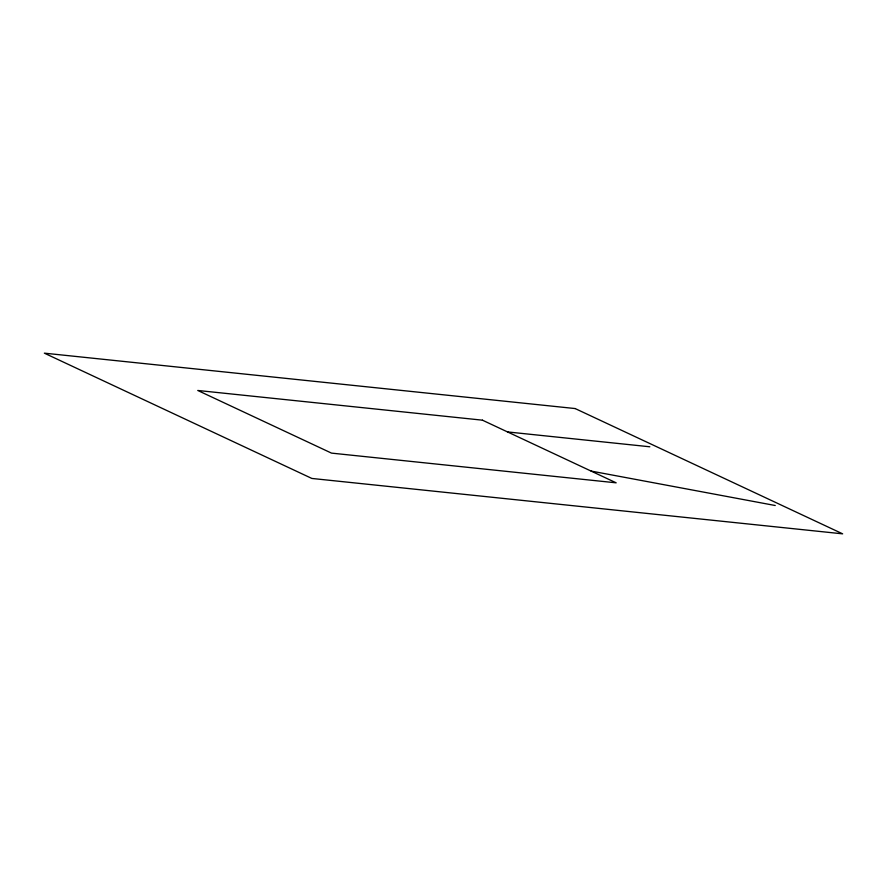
<?xml version="1.0" encoding="UTF-8"?>
<svg xmlns="http://www.w3.org/2000/svg" width="887" height="887" viewBox="0 0 887 887"><rect width="100%" height="100%" fill="white"/><g stroke="black" fill="none" stroke-linecap="round" stroke-linejoin="round"><path stroke-width="1.33" d="M507.508 431.925L649.838 446.782M591.097 471.075L775.238 505.512M575.142 408.552L44.35 353.159L311.858 478.448L842.65 533.841L575.142 408.552M482.428 420.172L197.757 390.468L331.505 453.113L616.177 482.827L482.428 420.172"/></g></svg>
